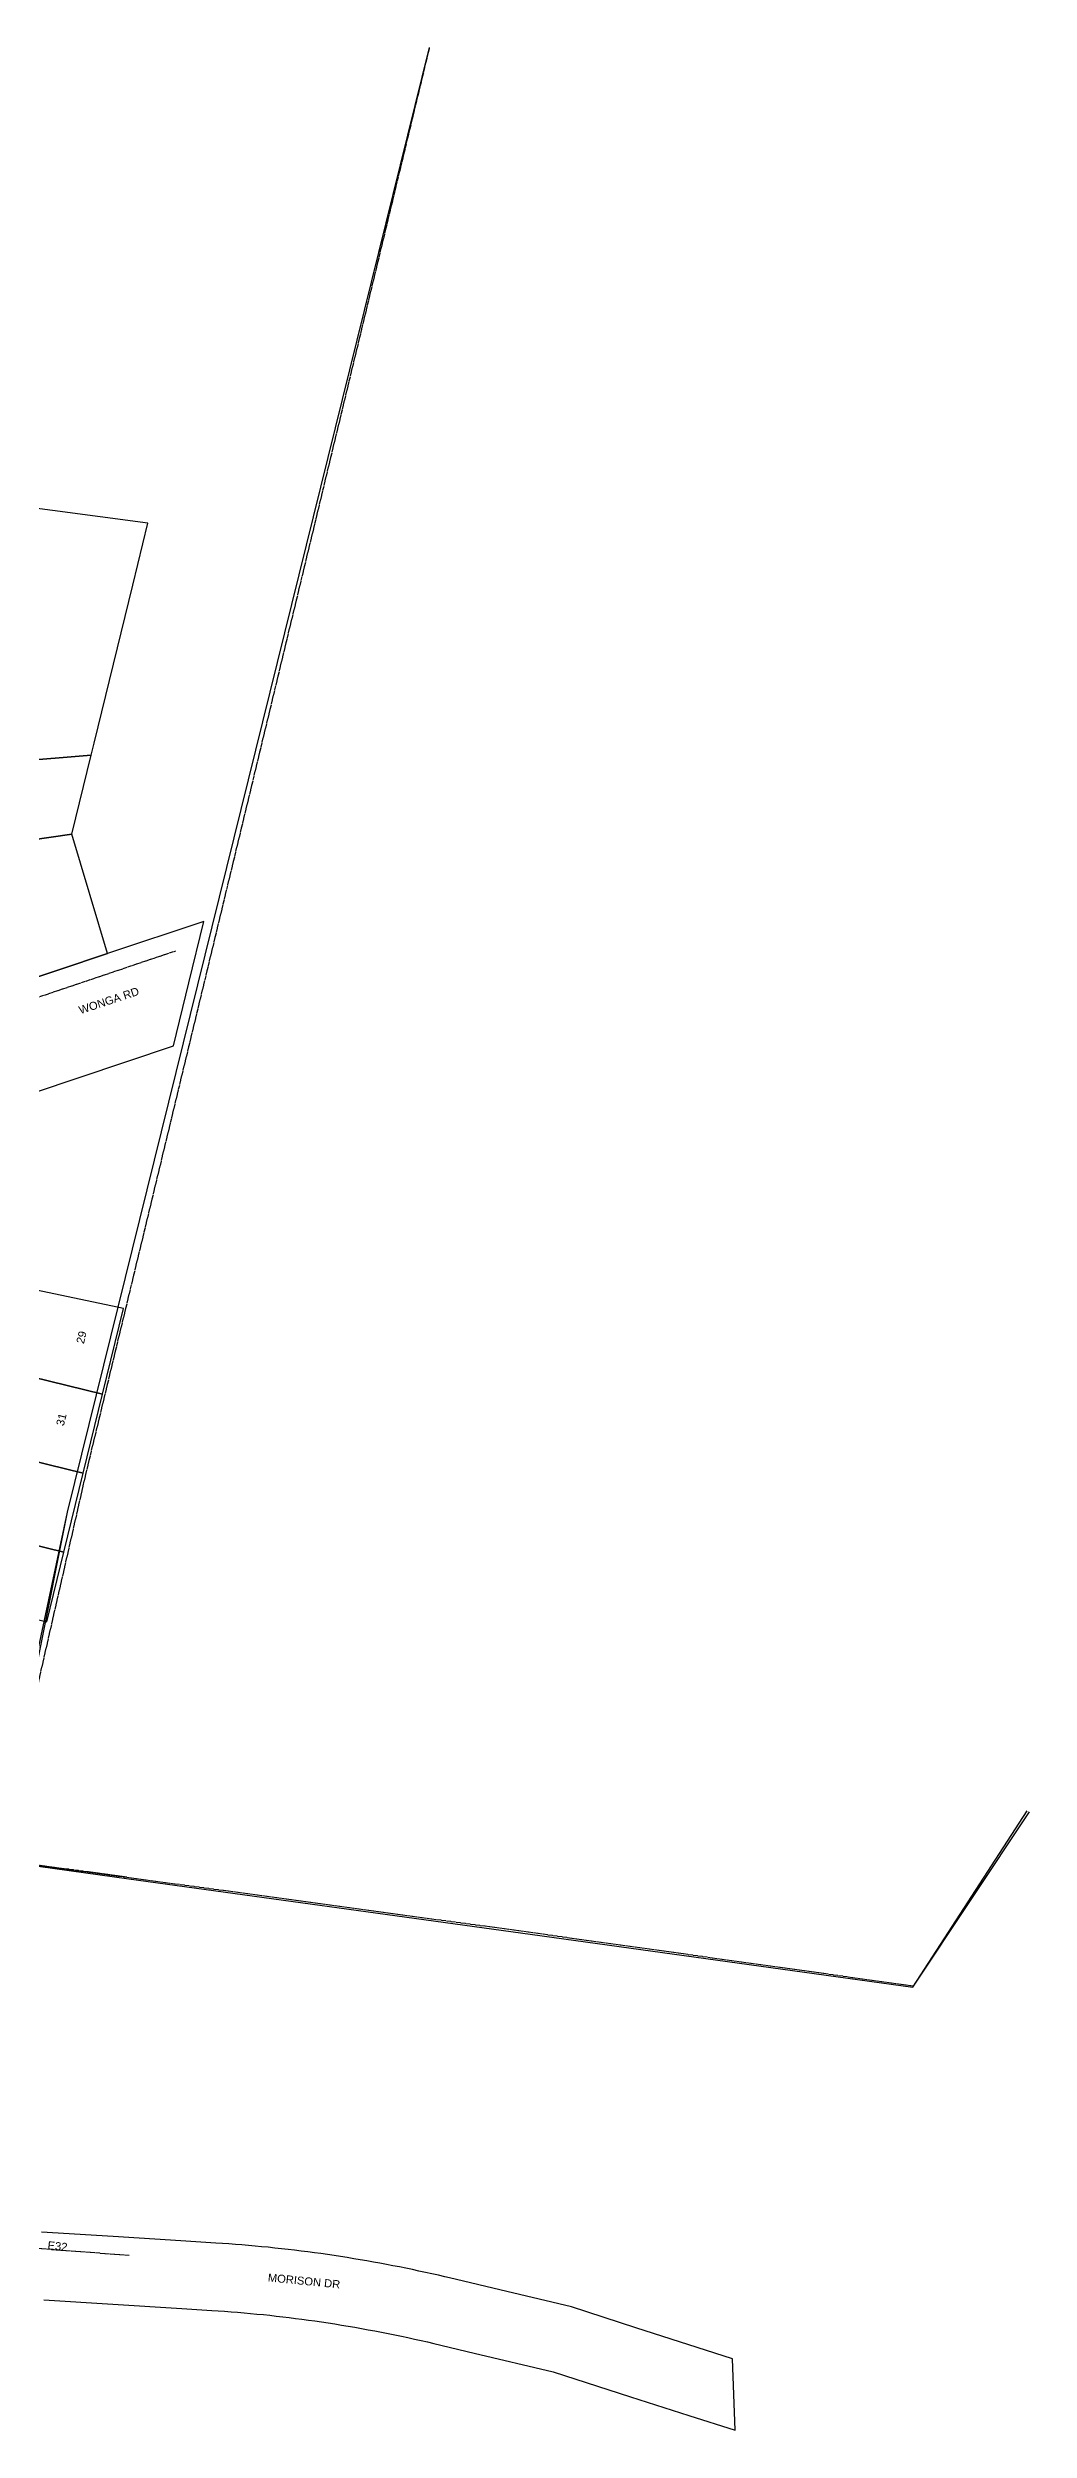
# Model space of a CAD drawing. Header units: metres. Extents: x 303290 to 305422, y 6242588 to 6244350.
# Drawn here: x 305201 to 305422, y 6242872 to 6243407 of the extents above; entities that cross this region are included whole.
import ezdxf

# ---------------------------------------------------------------- set-up
doc = ezdxf.new("R2010")
doc.units = ezdxf.units.M
doc.linetypes.add('Cable Exist OH', pattern=[1, 1, 0])
for name, color, linetype in [('Cadastre Land Parcels_SP_EXT', 9, 'Continuous'), ('Cadastre Roads_SP_EXT', 9, 'Continuous'), ('Mains_HV_EXT', 7, 'Continuous'), ('Mains_LV_EXT', 7, 'Continuous'), ('Mains_SL_EXT', 7, 'Continuous'), ('Mains_TR_EXT', 7, 'Continuous')]:
    doc.layers.add(name, color=color, linetype=linetype)
doc.styles.get("Standard").update_dxf_attribs({"font": 'arial.ttf'})
doc.linetypes.add('Cable E OH', pattern='A,9.4,["E",Standard,S=1.7,R=0,X=0,Y=-1],0', length=9.4)
doc.linetypes.add('Cable P UG', pattern='A,6,-0.5,["P",Standard,S=1.7,R=0,X=0.5,Y=-1],-2.9', length=9.4)

msp = doc.modelspace()

# ---------------------------------------------------------------- linework, layer by layer
at = {"layer": 'Cadastre Land Parcels_SP_EXT', "linetype": 'Continuous'}
for points in [[(305219.99, 6243286.56), (305223.4, 6243300.49), (305160.04, 6243308.92), (305155.42, 6243274.2), (305167.68, 6243275.54), (305178.01, 6243268.79), (305181.7, 6243257.02), (305177.07, 6243245.58), (305210.64, 6243248.33), (305211.3, 6243251.02), (305215.64, 6243268.79), (305219.99, 6243286.56)], [(305192.35, 6243228.57), (305206.29, 6243230.56), (305210.64, 6243248.33), (305177.07, 6243245.58), (305174.25, 6243225.98), (305192.35, 6243228.57)], [(305217.87, 6243123.84), (305189.69, 6243129.78), (305177.64, 6243113.29), (305213.16, 6243104.6), (305217.87, 6243123.84)], [(305213.16, 6243104.6), (305177.64, 6243113.29), (305175.46, 6243104.41), (305173.29, 6243095.53), (305208.82, 6243086.83), (305213.16, 6243104.6)], [(305208.82, 6243086.83), (305173.29, 6243095.53), (305168.94, 6243077.76), (305204.47, 6243069.07), (305208.82, 6243086.83)], [(305204.47, 6243069.07), (305168.94, 6243077.76), (305168.76, 6243073.19), (305168.31, 6243061.28), (305200.63, 6243053.37), (305204.47, 6243069.07)]]:
    msp.add_lwpolyline(points, close=True, dxfattribs=at)
msp.add_lwpolyline([(305181.57, 6243192.79), (305214.28, 6243203.7), (305214.28, 6243203.7), (305206.29, 6243230.56), (305192.35, 6243228.57)], dxfattribs=at)
at = {"layer": 'Cadastre Roads_SP_EXT', "linetype": 'Continuous'}
msp.add_lwpolyline([(305207.95, 6243175.85), (305229.14, 6243182.92), (305232.61, 6243197.14), (305235.97, 6243210.94), (305214.28, 6243203.7), (305181.57, 6243192.79), (305184.67, 6243180.79), (305187.7, 6243169.1), (305207.95, 6243175.85)], close=True, dxfattribs=at)
msp.add_lwpolyline([(305199.99, 6242900.86), (305215.51, 6242899.89), (305231.03, 6242898.92), (305237.75, 6242898.5), (305239.2, 6242898.4), (305240.66, 6242898.3), (305242.11, 6242898.19), (305243.57, 6242898.07), (305245.02, 6242897.95), (305246.47, 6242897.82), (305247.93, 6242897.68), (305249.38, 6242897.54), (305250.83, 6242897.39), (305252.28, 6242897.23), (305253.73, 6242897.06), (305255.18, 6242896.89), (305256.62, 6242896.71), (305258.07, 6242896.52), (305259.52, 6242896.33), (305260.96, 6242896.12), (305262.47, 6242895.9), (305263.98, 6242895.68), (305265.48, 6242895.45), (305266.99, 6242895.2), (305268.49, 6242894.96), (305269.99, 6242894.7), (305271.49, 6242894.43), (305272.99, 6242894.16), (305274.49, 6242893.88), (305275.99, 6242893.59), (305277.48, 6242893.3), (305278.98, 6242893), (305280.45, 6242892.69), (305281.92, 6242892.38), (305283.39, 6242892.05), (305284.86, 6242891.73), (305286.32, 6242891.39), (305287.78, 6242891.05), (305296.8, 6242888.9), (305314.6, 6242884.68), (305332.01, 6242879.08), (305345.11, 6242874.87), (305355.53, 6242871.52), (305355.25, 6242879.55), (305355.25, 6242879.55), (305354.97, 6242887.59), (305333.21, 6242894.6), (305318.7, 6242899.29), (305304.17, 6242902.74), (305291.3, 6242905.8), (305290.23, 6242906.05), (305288.77, 6242906.39), (305287.31, 6242906.72), (305285.86, 6242907.04), (305284.4, 6242907.36), (305282.93, 6242907.67), (305281.47, 6242907.97), (305280.01, 6242908.27), (305278.54, 6242908.55), (305277.07, 6242908.83), (305275.61, 6242909.11), (305274.14, 6242909.38), (305272.67, 6242909.64), (305271.19, 6242909.89), (305269.72, 6242910.13), (305268.25, 6242910.37), (305266.77, 6242910.61), (305265.29, 6242910.83), (305263.81, 6242911.05), (305262.34, 6242911.26), (305260.86, 6242911.46), (305259.38, 6242911.66), (305257.89, 6242911.85), (305256.41, 6242912.03), (305254.93, 6242912.2), (305253.44, 6242912.37), (305251.96, 6242912.53), (305250.47, 6242912.69), (305248.99, 6242912.83), (305247.5, 6242912.97), (305246.01, 6242913.11), (305244.55, 6242913.23), (305243.09, 6242913.35), (305241.63, 6242913.46), (305240.16, 6242913.56), (305238.7, 6242913.65), (305230.81, 6242914.15), (305215.6, 6242915.11), (305199.47, 6242916.13)], dxfattribs=at)
at = {"layer": 'Mains_HV_EXT', "linetype": 'Cable P UG'}
for points in [[(303316.16, 6243314.49), (303386.86, 6243281.61), (303794.29, 6243219.6), (304221.32, 6243156.24), (304272.28, 6243147.01), (304350.82, 6243135.67), (304587.21, 6243101.43), (304667.41, 6243090.1), (304762.14, 6243074.17), (304886.51, 6243055.75), (304981.35, 6243043.75), (305056.06, 6243033.77), (305128.95, 6243023.27), (305191.75, 6243014.33), (305205.33, 6243078.02), (305286.78, 6243407.49)], [(304205.67, 6243143.19), (304269.88, 6243133.67), (304347.17, 6243120.67), (304428.09, 6243108.73), (304515.94, 6243095.7), (304597.01, 6243083.67), (304668.87, 6243073.01), (304747.81, 6243061.33), (304835.76, 6243048.42), (304887.28, 6243042.08), (304981.49, 6243026.95), (305064.16, 6243017.18), (305151.89, 6243004.93), (305219.08, 6242995.61), (305307.22, 6242983.4), (305395.58, 6242971.21), (305421.27, 6243010.88)]]:
    msp.add_lwpolyline(points, dxfattribs=at)
at = {"layer": 'Mains_HV_EXT', "linetype": 'Cable E OH'}
for points in [[(303316.16, 6243314.49), (303386.86, 6243281.61), (303794.29, 6243219.6), (304221.32, 6243156.24), (304272.1, 6243146.16), (304350.69, 6243134.78), (304430.74, 6243123.01), (304502.83, 6243112.74), (304587.08, 6243100.54), (304667.27, 6243089.21), (304762, 6243073.28), (304832.7, 6243062.83), (304886.38, 6243054.86), (304981.22, 6243042.86), (305055.93, 6243032.88), (305128.83, 6243022.38), (305192.37, 6243013.4), (305205.33, 6243078.02), (305286.78, 6243407.49)], [(304205.67, 6243143.19), (304269.88, 6243133.67), (304353.87, 6243121.21), (304428.09, 6243108.73), (304515.94, 6243095.7), (304597.01, 6243083.67), (304668.87, 6243073.01), (304760.48, 6243059.51), (304835.76, 6243048.42), (304887.28, 6243042.08), (304981.49, 6243026.95), (305064.16, 6243017.18), (305151.89, 6243004.93), (305219.08, 6242995.61), (305307.22, 6242983.4), (305395.58, 6242971.21), (305421.78, 6243010.66)]]:
    msp.add_lwpolyline(points, dxfattribs=at)
at = {"layer": 'Mains_SL_EXT', "linetype": 'Cable Exist OH'}
for points in [[(305169.32, 6243183.79), (305193.83, 6243192.26), (305229.65, 6243204.33)], [(305218.64, 6242995.96), (305185.82, 6243000.36), (305151.36, 6243004.72)], [(305219.16, 6242910.84), (305182.37, 6242913.62), (305139.2, 6242919)]]:
    msp.add_lwpolyline(points, dxfattribs=at)
at = {"layer": 'Mains_TR_EXT', "linetype": 'Cable Exist OH'}
for points in [[(303316.07, 6243314.53), (303386.86, 6243281.61), (303794.29, 6243219.6), (304087.32, 6243176.12), (304166.7, 6243162.26), (304221.34, 6243154.21), (304272.06, 6243146.71), (304350.77, 6243135.37), (304430.83, 6243123.61), (304502.91, 6243113.33), (304587.17, 6243101.14), (304667.36, 6243089.8), (304762.09, 6243073.87), (304832.79, 6243063.42), (304886.47, 6243055.45), (304981.3, 6243043.43), (305056.19, 6243032.78), (305129.62, 6243021.72), (305192.72, 6243013.23), (305209.43, 6243086.55), (305286.75, 6243407.28)], [(304011.43, 6243170.47), (304090.77, 6243158.47), (304162.77, 6243147.75), (304205.67, 6243143.19), (304269.88, 6243133.67), (304347.17, 6243120.67), (304428.08, 6243108.73), (304515.94, 6243095.7), (304597.01, 6243083.67), (304668.87, 6243073.01), (304760.48, 6243059.51), (304835.76, 6243048.42), (304887.28, 6243042.08), (304981.48, 6243026.91), (305063.57, 6243016.85), (305151.36, 6243004.72), (305218.64, 6242995.96), (305306.89, 6242983.93), (305395.79, 6242971.48)]]:
    msp.add_lwpolyline(points, dxfattribs=at)

# ---------------------------------------------------------------- texts
at = {"layer": 'Cadastre Land Parcels_SP_EXT'}
for s, rotation, p in [('29', 76.0408, (305208.97, 6243115.81)), ('31', 76.1458, (305204.44, 6243097.32))]:
    msp.add_text(s, height=1.8, rotation=rotation, dxfattribs=at).set_placement(p)
at = {"layer": 'Cadastre Roads_SP_EXT'}
for s, rotation, p in [('WONGA RD', 18.3671, (305208.2, 6243190.05)), ('MORISON DR', 354.3662, (305250.32, 6242905.03))]:
    msp.add_text(s, height=1.8, rotation=rotation, dxfattribs=at).set_placement(p)
at = {"layer": 'Mains_LV_EXT'}
msp.add_text('E32', height=1.8, rotation=354.2889, dxfattribs=at).set_placement((305200.74, 6242912.28))

doc.saveas('drawing.dxf')
